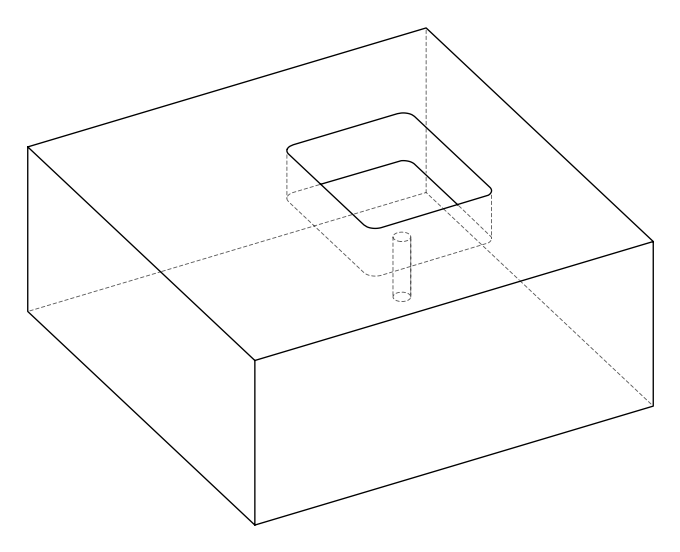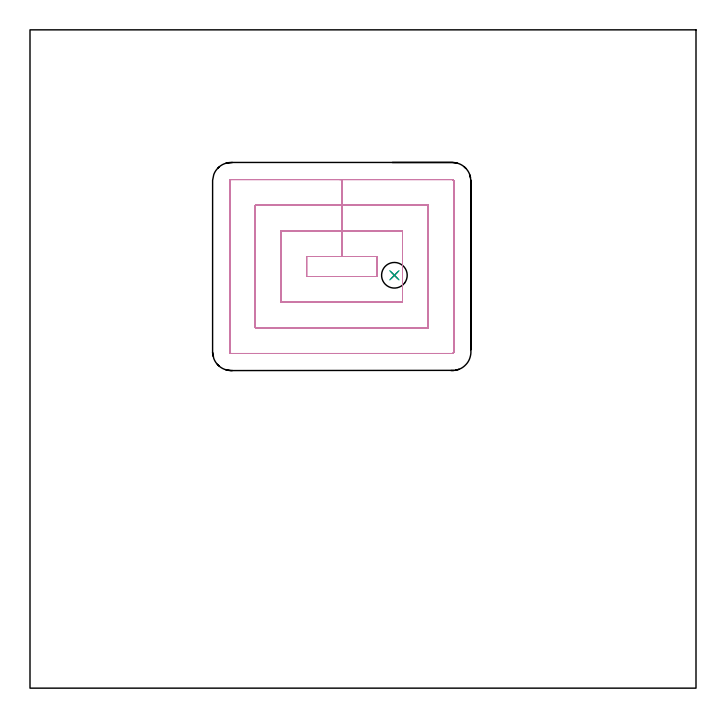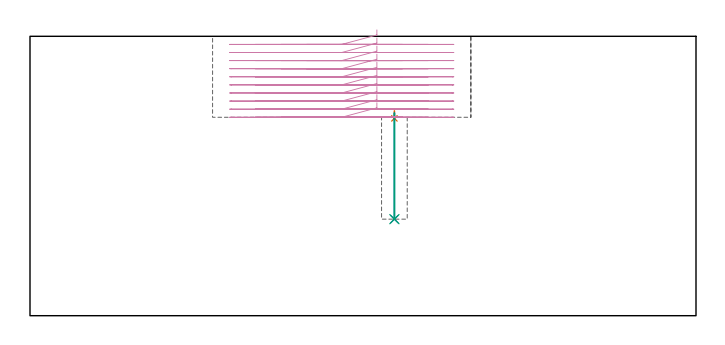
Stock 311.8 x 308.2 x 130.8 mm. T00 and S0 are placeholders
(PLAN: 4 operations, 3 tool changes, 20.6 min)
(1 SPOT_DRILL | STEP1POCKET | NXT0321_9005460120000 | 0.04 min | 4179 mm3)
(2 DRILL_BLIND_HOLE_INTO_CENTER | STEP1POCKET | NXT0301_049 | 0.21 min | 2241 mm3)
(3 DRILL_TO_ENLARGE_BLIND_HOLE | STEP1POCKET | UGT0301_373 | 0.21 min | 3241 mm3)
(4 MILL_RECTANGULAR_POCKET | POCKET_RECTANGULAR_STRAIGHT | NXT0201_012 | Follow Part, ap 4, ae 75% | 20.1 min | 439596 mm3)
(TOOL NXT0321_9005460120000 | NC Spot Drill, 142deg, 12mm, Carbide, Uncoated | D12 PA142 FL30 Z2)
(TOOL NXT0301_049 | Carbide Drill 7.8mm [860.1-0780-039A1-MM 2214] | D7.8 PA140 FL53 Z2)
(TOOL UGT0301_373 | Twist Drill Flat Bottom 12 mm | D12 PA180 FL101 Z2)
(TOOL NXT0201_012 | ENDMILL 16mm [2P460-1600-NA 1630] | D16 FL38 Z6)
(OP 1 SPOT_DRILL)
G17 G21 G94 G90
T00 M6
G54
G17 G0 G90 X170.6 Y193.3 S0 M3
G43 Z140.8 H0
G94 G81 G98 Z92.379 F250. R95.9
G80
M5
M2
(OP 2 DRILL_BLIND_HOLE_INTO_CENTER)
G17 G21 G94 G90
T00 M6
G54
G17 G0 G90 X170.6 Y193.3 S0 M3
G43 Z140.8 H1
G94 G81 G98 Z45.2 F250. R94.9
G80
M5
M2
(OP 3 DRILL_TO_ENLARGE_BLIND_HOLE)
G17 G21 G94 G90
T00 M6
G54
G17 G0 G90 X170.6 Y193.3 S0 M3
G43 Z140.8 H0
G94 G73 G98 Z45.2 F250. Q11.925 R94.9
G80
M5
M2
(OP 4 MILL_RECTANGULAR_POCKET)
G17 G21 G94 G90
T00 M6
G54
G17 G0 G90 X162.4 Y193.209 S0 M3
G43 Z140.8 H1
Z133.8
G94 G1 Y202.1 Z131.418 F250.
X145.95 Z127.01
X129.5 F500.
Y192.7
X162.4
Y202.1
X145.95
Y214.1
X117.5
Y180.7
X174.4
Y214.1
X145.95
Y226.1
X105.5
Y168.7
X186.4
Y226.1
X145.95
Y238.1
X94.2
G3 X93.5 Y237.4 R0.7
G1 Y157.4
G3 X94.2 Y156.7 R0.7
G1 X197.7
G3 X198.4 Y157.4 R0.7
G1 Y237.4
G3 X197.7 Y238.1 R0.7
G1 X145.95
X144.95
G0 X162.4 Y193.209 Z130.01
G1 Y202.1 Z127.628 F250.
X145.95 Z123.22
X129.5 F500.
Y192.7
X162.4
Y202.1
X145.95
Y214.1
X117.5
Y180.7
X174.4
Y214.1
X145.95
Y226.1
X105.5
Y168.7
X186.4
Y226.1
X145.95
Y238.1
X94.2
G3 X93.5 Y237.4 R0.7
G1 Y157.4
G3 X94.2 Y156.7 R0.7
G1 X197.7
G3 X198.4 Y157.4 R0.7
G1 Y237.4
G3 X197.7 Y238.1 R0.7
G1 X145.95
X144.95
G0 X162.4 Y193.209 Z126.22
G1 Y202.1 Z123.838 F250.
X145.95 Z119.43
X129.5 F500.
Y192.7
X162.4
Y202.1
X145.95
Y214.1
X117.5
Y180.7
X174.4
Y214.1
X145.95
Y226.1
X105.5
Y168.7
X186.4
Y226.1
X145.95
Y238.1
X94.2
G3 X93.5 Y237.4 R0.7
G1 Y157.4
G3 X94.2 Y156.7 R0.7
G1 X197.7
G3 X198.4 Y157.4 R0.7
G1 Y237.4
G3 X197.7 Y238.1 R0.7
G1 X145.95
X144.95
G0 X162.4 Y193.209 Z122.43
G1 Y202.1 Z120.048 F250.
X145.95 Z115.64
X129.5 F500.
Y192.7
X162.4
Y202.1
X145.95
Y214.1
X117.5
Y180.7
X174.4
Y214.1
X145.95
Y226.1
X105.5
Y168.7
X186.4
Y226.1
X145.95
Y238.1
X94.2
G3 X93.5 Y237.4 R0.7
G1 Y157.4
G3 X94.2 Y156.7 R0.7
G1 X197.7
G3 X198.4 Y157.4 R0.7
G1 Y237.4
G3 X197.7 Y238.1 R0.7
G1 X145.95
X144.95
G0 X162.4 Y193.209 Z118.64
G1 Y202.1 Z116.258 F250.
X145.95 Z111.85
X129.5 F500.
Y192.7
X162.4
Y202.1
X145.95
Y214.1
X117.5
Y180.7
X174.4
Y214.1
X145.95
Y226.1
X105.5
Y168.7
X186.4
Y226.1
X145.95
Y238.1
X94.2
G3 X93.5 Y237.4 R0.7
G1 Y157.4
G3 X94.2 Y156.7 R0.7
G1 X197.7
G3 X198.4 Y157.4 R0.7
G1 Y237.4
G3 X197.7 Y238.1 R0.7
G1 X145.95
X144.95
G0 X162.4 Y193.209 Z114.85
G1 Y202.1 Z112.468 F250.
X145.95 Z108.06
X129.5 F500.
Y192.7
X162.4
Y202.1
X145.95
Y214.1
X117.5
Y180.7
X174.4
Y214.1
X145.95
Y226.1
X105.5
Y168.7
X186.4
Y226.1
X145.95
Y238.1
X94.2
G3 X93.5 Y237.4 R0.7
G1 Y157.4
G3 X94.2 Y156.7 R0.7
G1 X197.7
G3 X198.4 Y157.4 R0.7
G1 Y237.4
G3 X197.7 Y238.1 R0.7
G1 X145.95
X144.95
G0 X162.4 Y193.209 Z111.06
G1 Y202.1 Z108.678 F250.
X145.95 Z104.27
X129.5 F500.
Y192.7
X162.4
Y202.1
X145.95
Y214.1
X117.5
Y180.7
X174.4
Y214.1
X145.95
Y226.1
X105.5
Y168.7
X186.4
Y226.1
X145.95
Y238.1
X94.2
G3 X93.5 Y237.4 R0.7
G1 Y157.4
G3 X94.2 Y156.7 R0.7
G1 X197.7
G3 X198.4 Y157.4 R0.7
G1 Y237.4
G3 X197.7 Y238.1 R0.7
G1 X145.95
X144.95
G0 X162.4 Y193.209 Z107.27
G1 Y202.1 Z104.888 F250.
X145.95 Z100.48
X129.5 F500.
Y192.7
X162.4
Y202.1
X145.95
Y214.1
X117.5
Y180.7
X174.4
Y214.1
X145.95
Y226.1
X105.5
Y168.7
X186.4
Y226.1
X145.95
Y238.1
X94.2
G3 X93.5 Y237.4 R0.7
G1 Y157.4
G3 X94.2 Y156.7 R0.7
G1 X197.7
G3 X198.4 Y157.4 R0.7
G1 Y237.4
G3 X197.7 Y238.1 R0.7
G1 X145.95
X144.95
G0 X162.4 Y193.209 Z103.48
G1 Y202.1 Z101.098 F250.
X145.95 Z96.69
X129.5 F500.
Y192.7
X162.4
Y202.1
X145.95
Y214.1
X117.5
Y180.7
X174.4
Y214.1
X145.95
Y226.1
X105.5
Y168.7
X186.4
Y226.1
X145.95
Y238.1
X94.2
G3 X93.5 Y237.4 R0.7
G1 Y157.4
G3 X94.2 Y156.7 R0.7
G1 X197.7
G3 X198.4 Y157.4 R0.7
G1 Y237.4
G3 X197.7 Y238.1 R0.7
G1 X145.95
X144.95
G0 X162.4 Y193.209 Z99.69
G1 Y202.1 Z97.308 F250.
X145.95 Z92.9
X129.5 F500.
Y192.7
X162.4
Y202.1
X145.95
Y214.1
X117.5
Y180.7
X174.4
Y214.1
X145.95
Y226.1
X105.5
Y168.7
X186.4
Y226.1
X145.95
Y238.1
X94.2
G3 X93.5 Y237.4 R0.7
G1 Y157.4
G3 X94.2 Y156.7 R0.7
G1 X197.7
G3 X198.4 Y157.4 R0.7
G1 Y237.4
G3 X197.7 Y238.1 R0.7
G1 X145.95
X144.95
G0 Z140.8
M5
M2
